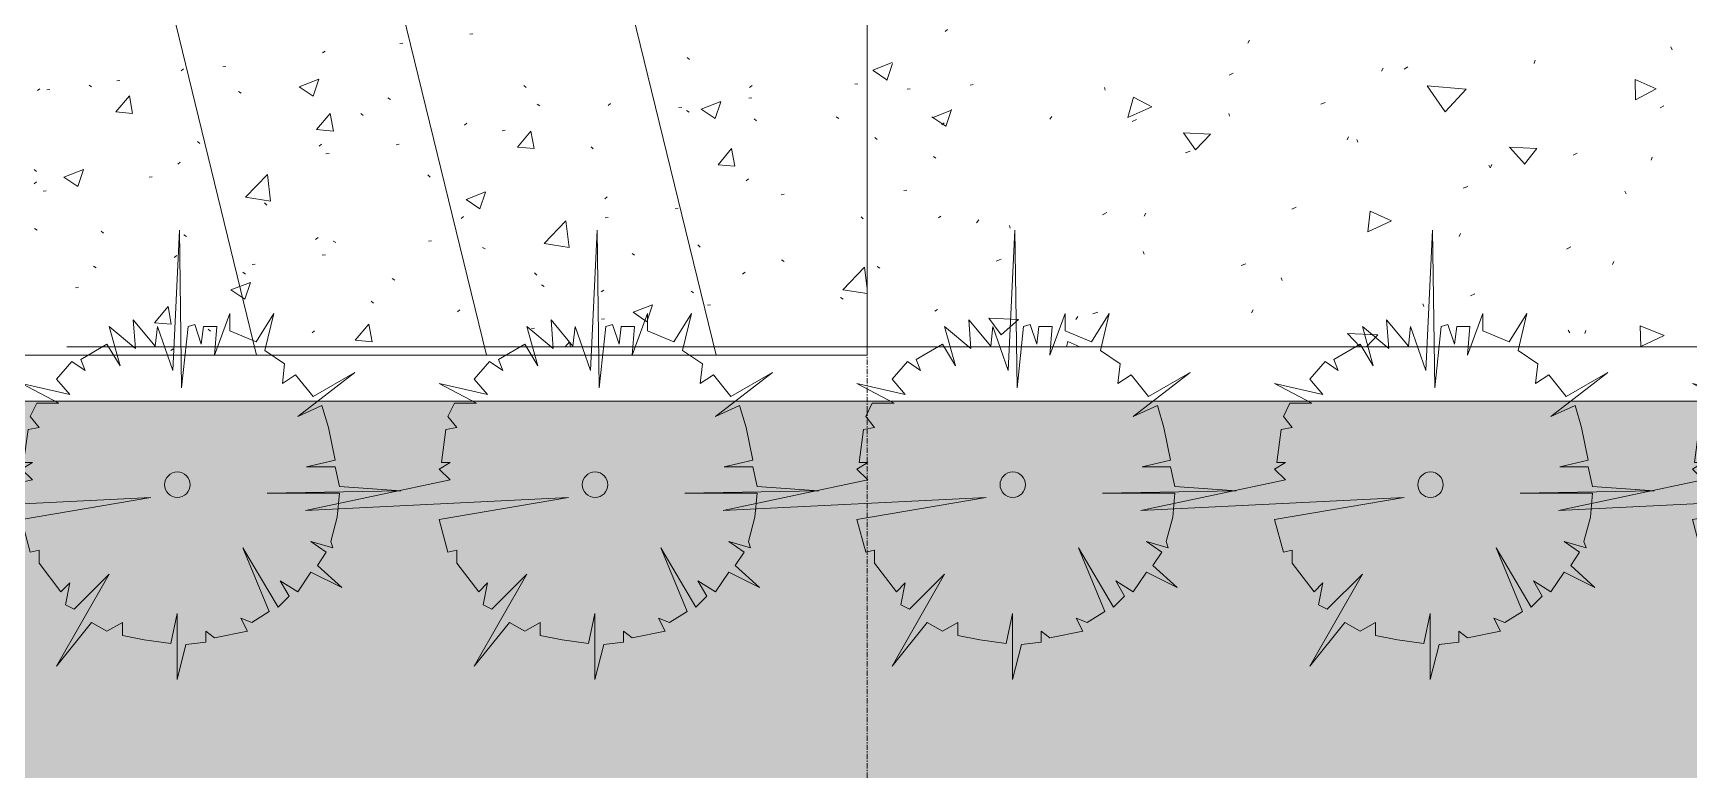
# Model space of a CAD drawing. Header units: millimetres. Extents: x 5359 to 218750, y -16347 to 109893.
# Drawn here: x 125256 to 129220, y 12244 to 14008 of the extents above; entities that cross this region are included whole.
import ezdxf

# ---------------------------------------------------------------- set-up
doc = ezdxf.new("R2010")
doc.units = ezdxf.units.MM
doc.linetypes.add('Grid Line', pattern=[22.225, 12.7, -3.175, 3.175, -3.175])
for name, color, linetype, lineweight in [('A-DETL-THIN', 151, 'Continuous', 9), ('A-FLOR', 192, 'Continuous', 9), ('A-FLOR-PATT', 8, 'Continuous', 9), ('G-IMPT', 8, 'Continuous', 9), ('L-PLNT', 71, 'Continuous', 9), ('S-GRID-1', 1, 'Grid Line', 9)]:
    doc.layers.add(name, color=color, linetype=linetype, lineweight=lineweight)

# ---------------------------------------------------------------- blocks, each defined once
blk = doc.blocks.new('FP_70-TKCS_MB ĐỊNH VỊ CỔNG-HÀNG RÀO')
at = {"layer": 'A-FLOR-PATT'}
for p, q in [((128164.5, 13983.6), (128168.5, 13990.7)), ((129180.4, 13968), (129177.1, 13974.7)), ((128484.4, 13917), (128487.9, 13924.2)), ((128538.2, 13921.8), (128547.6, 13926.8)), ((128849.5, 13935.4), (128852.4, 13942.6)), ((127822.6, 13870.9), (127821.4, 13877.5)), ((128119.5, 13907.3), (128129.4, 13912.2)), ((128636.8, 13819.3), (128593.9, 13881.9)), ((128687, 13873.7), (128593.9, 13881.9)), ((128636.8, 13819.3), (128687, 13873.7)), ((129092.3, 13847.7), (129091.4, 13896.9)), ((129141.7, 13874.3), (129091.4, 13896.9)), ((129092.3, 13847.7), (129141.7, 13874.3)), ((127877.1, 13805.4), (127890.3, 13854.1)), ((127934.5, 13831.4), (127890.3, 13854.1)), ((128339, 13837.7), (128349.7, 13841.6)), ((127689.9, 13801.4), (127694.8, 13808.5)), ((127877.1, 13805.4), (127934.5, 13831.4)), ((127887.6, 13795.8), (127898, 13800.7)), ((128120.3, 13808.7), (128118.5, 13815.3)), ((129151.1, 13828.7), (129160, 13833.7)), ((128039.1, 13728.7), (128010.4, 13768.7)), ((128074.9, 13765.7), (128010.4, 13768.7)), ((128039.1, 13728.7), (128074.9, 13765.7)), ((128401.7, 13752.6), (128405.4, 13759.7)), ((128014.6, 13721.6), (128025.8, 13725.5)), ((128427.5, 13746.7), (128425.1, 13753.4)), ((128827, 13694.4), (128790.5, 13734.5)), ((128856.1, 13731.7), (128790.5, 13734.5)), ((128826.9, 13694.4), (128856.1, 13731.7)), ((128943.2, 13715.3), (128952.6, 13720.3)), ((128744, 13685), (128741.1, 13691.6)), ((128745.1, 13685.8), (128748.3, 13693)), ((129129.7, 13703.9), (129132.2, 13711.1)), ((128679.9, 13636.6), (128690.8, 13640.6)), ((129070, 13623.2), (129066.5, 13629.8)), ((127514.9, 13553.7), (127520.1, 13560.9)), ((127815.9, 13573.1), (127826.8, 13578)), ((127915.7, 13570), (127920.2, 13577.1)), ((128269.2, 13586.5), (128279.6, 13591.4)), ((128451.2, 13532.4), (128457.2, 13581.3)), ((128451.2, 13532.4), (128508, 13558.5)), ((128508, 13558.5), (128457.2, 13581.3)), ((127595.1, 13541), (127593.8, 13547.6)), ((128670.4, 13521.1), (128673.7, 13528.2)), ((127915.9, 13478.4), (127914, 13485)), ((128927.4, 13491), (128937.3, 13495.9)), ((127562, 13461.9), (127573.4, 13466.8)), ((128148.1, 13451.5), (128159.8, 13455.4)), ((129037.4, 13453.6), (129040.2, 13460.8)), ((128246.1, 13415.8), (128243.7, 13422.4)), ((128585.8, 13353.1), (128582.8, 13359.8)), ((128697.4, 13378.8), (128707.7, 13383.8)), ((127573.6, 13285.4), (127543.8, 13325.4)), ((127614.9, 13322.3), (127543.8, 13325.3)), ((127573.6, 13285.4), (127614.9, 13322.3)), ((127752.6, 13322.2), (127757.4, 13329.3)), ((127793.2, 13336.1), (127805.5, 13340)), ((128172.8, 13338.4), (128177, 13345.6)), ((128432.8, 13256.9), (128403.1, 13288.7)), ((128475.3, 13285.7), (128403.1, 13288.7)), ((128448.3, 13256.9), (128475.3, 13285.7)), ((128934.9, 13290.3), (128931.4, 13296.9)), ((128970.6, 13288.5), (128973.6, 13295.7)), ((129105, 13257.8), (129103.8, 13307)), ((129161.3, 13284), (129103.8, 13307)), ((129105, 13257.8), (129161.3, 13284)), ((127730.1, 13256.9), (127733.4, 13269.5)), ((127761.8, 13256.9), (127733.4, 13269.5))]:
    blk.add_line(p, q, dxfattribs=at)
blk = doc.blocks.new('FP_78-TKCS_MB ĐỊNH VỊ CỔNG-HÀNG RÀO')
at = {"layer": 'A-FLOR-PATT'}
for p, q in [((126301.6, 14005.1), (126308.9, 14006.1)), ((125949.2, 13960.3), (125955.1, 13964.8)), ((126133.8, 13983), (126141.1, 13983.9)), ((125610.8, 13917.4), (125616.6, 13921.9)), ((125710.6, 13927.2), (125717.9, 13928.2)), ((126822.1, 13949.7), (126827.6, 13944.8)), ((125266.7, 13870.1), (125272.6, 13874.6)), ((125390.2, 13882.9), (125396.4, 13879)), ((125456.8, 13893.8), (125464.2, 13894.7)), ((125893, 13879.3), (125939.9, 13897.4)), ((125893, 13879.3), (125926.3, 13856.8)), ((125926.3, 13856.8), (125939.9, 13897.3)), ((126431.3, 13882.6), (126436.8, 13877.6)), ((126971.4, 13877.6), (126977.3, 13882)), ((127223.6, 13885.4), (127230.9, 13886.4)), ((125289.1, 13871.7), (125296.4, 13872.6)), ((125454.5, 13819), (125486.8, 13857.5)), ((125494.5, 13815.4), (125486.8, 13857.4)), ((125747.9, 13867.8), (125754.1, 13863.9)), ((126105.5, 13852.7), (126111.7, 13848.8)), ((126463.2, 13837.6), (126469.4, 13833.7)), ((126633, 13834.6), (126638.8, 13839.1)), ((126855.8, 13825.7), (126902.7, 13843.7)), ((126889.1, 13803.1), (126902.8, 13843.6)), ((126969.8, 13852), (126977.1, 13852.9)), ((125454.5, 13819), (125494.5, 13815.5)), ((125935, 13776.9), (125967.3, 13815.4)), ((125975.1, 13773.3), (125967.3, 13815.4)), ((126040.6, 13815.5), (126046, 13810.5)), ((126802, 13829.9), (126809.3, 13830.8)), ((126820.8, 13822.5), (126827, 13818.6)), ((126855.8, 13825.7), (126889.1, 13803.2)), ((126982.6, 13802.5), (126988, 13797.6)), ((127178.5, 13807.4), (127184.7, 13803.5)), ((125935, 13776.9), (125975, 13773.4)), ((126288.9, 13787.4), (126294.8, 13791.9)), ((126378.9, 13774.1), (126386.2, 13775.1)), ((126415.5, 13734.9), (126447.9, 13773.4)), ((126455.6, 13731.3), (126447.9, 13773.3)), ((125649.8, 13748.3), (125655.2, 13743.4)), ((125940.9, 13737.1), (125946.8, 13741.6)), ((125957.3, 13718.5), (125964.6, 13719.5)), ((126125.1, 13740.7), (126132.4, 13741.6)), ((126415.5, 13734.9), (126455.6, 13731.4)), ((126591.8, 13735.4), (126597.2, 13730.4)), ((126896.1, 13692.8), (126928.4, 13731.3)), ((126936.1, 13689.2), (126928.4, 13731.3)), ((125259, 13681.2), (125264.4, 13676.2)), ((125329.8, 13663.1), (125376.8, 13681.1)), ((125363.2, 13640.5), (125376.8, 13681)), ((125602.5, 13694.2), (125608.3, 13698.7)), ((126896.1, 13692.8), (126936.1, 13689.3)), ((125258.4, 13647), (125264.3, 13651.4)), ((125329.8, 13663.1), (125363.2, 13640.6)), ((125534.1, 13662.8), (125541.5, 13663.8)), ((125764.8, 13615.1), (125817, 13669.5)), ((125824.3, 13605.8), (125817, 13669.4)), ((126201, 13668.3), (126206.4, 13663.3)), ((126963.1, 13654.4), (126969, 13658.9)), ((125280.4, 13629.3), (125287.7, 13630.3)), ((125764.8, 13615.1), (125824.3, 13605.9)), ((125810.2, 13601.2), (125815.6, 13596.2)), ((126292.7, 13609.4), (126339.6, 13627.5)), ((126292.7, 13609.4), (126326, 13586.9)), ((126326, 13586.9), (126339.6, 13627.4)), ((126624.6, 13611.4), (126630.5, 13615.9)), ((127047.1, 13621), (127054.4, 13621.9)), ((126280.6, 13564.2), (126286.5, 13568.7)), ((126479.7, 13504.2), (126531.9, 13558.6)), ((126539.3, 13494.8), (126531.9, 13558.5)), ((126625.6, 13565.4), (126632.9, 13566.4)), ((126793.3, 13587.5), (126800.6, 13588.5)), ((127238.2, 13567.9), (127243.7, 13562.9)), ((125259.5, 13540.4), (125265.7, 13536.4)), ((125419.4, 13534), (125424.8, 13529)), ((125617.1, 13525.2), (125623.3, 13521.3)), ((125932.6, 13513.9), (125938.4, 13518.4)), ((125948.6, 13476.2), (125955.9, 13477.2)), ((125974.7, 13510.1), (125981, 13506.2)), ((126202.4, 13509.7), (126209.7, 13510.6)), ((126332.4, 13495), (126338.6, 13491.1)), ((126479.7, 13504.2), (126539.3, 13494.9)), ((126690, 13479.9), (126696.3, 13476)), ((126847.5, 13500.8), (126852.9, 13495.8)), ((125400.6, 13450.3), (125406.9, 13446.3)), ((125594.1, 13471), (125600, 13475.5)), ((125780.9, 13454.1), (125788.2, 13455.1)), ((127047.7, 13464.8), (127053.9, 13460.9)), ((127194.7, 13393.2), (127246.9, 13447.6)), ((127252.8, 13396), (127246.9, 13447.6)), ((125357.7, 13398.4), (125365, 13399.3)), ((125729.6, 13393.2), (125776.5, 13411.2)), ((125758.3, 13435.2), (125764.5, 13431.2)), ((125762.9, 13370.6), (125776.5, 13411.1)), ((126115.9, 13420.1), (126122.2, 13416.1)), ((126456.7, 13433.7), (126462.1, 13428.7)), ((126473.6, 13405), (126479.8, 13401)), ((126954.8, 13431.2), (126960.6, 13435.7)), ((125729.5, 13393.2), (125762.9, 13370.7)), ((126065.9, 13366.5), (126071.3, 13361.6)), ((126616.3, 13388.2), (126622.2, 13392.7)), ((126831.2, 13389.9), (126837.5, 13385.9)), ((127188.9, 13374.8), (127195.1, 13370.8)), ((127194.7, 13393.2), (127252.8, 13384.2)), ((125547, 13314.7), (125579.3, 13353.2)), ((125587.1, 13311.1), (125579.4, 13353.1)), ((126272.3, 13341), (126278.1, 13345.5)), ((126616.8, 13323.1), (126624.1, 13324)), ((126692.4, 13339.5), (126739.3, 13357.5)), ((126692.4, 13339.5), (126725.7, 13317)), ((126725.7, 13316.9), (126739.3, 13357.5)), ((126870.6, 13356.5), (126877.9, 13357.5)), ((125547, 13314.7), (125587.1, 13311.2)), ((125675.1, 13299.4), (125680.5, 13294.4)), ((125924.2, 13290.7), (125930.1, 13295.2)), ((126027.5, 13272.6), (126059.9, 13311.1)), ((126067.6, 13269.1), (126059.9, 13311.1)), ((126449.1, 13301), (126456.4, 13301.9)), ((125585.8, 13247.8), (125591.6, 13252.3)), ((126027.5, 13272.6), (126067.6, 13269.1)), ((126530.2, 13256.9), (126540.4, 13269.1)), ((126542.6, 13256.9), (126540.4, 13269))]:
    blk.add_line(p, q, dxfattribs=at)
blk = doc.blocks.new('CAY MAI VAN PHUC - CAY DUC SOC_dwg-2256080-TKCS_MB ĐỊNH VỊ CỔNG-HÀNG RÀO')
at = {"layer": 'G-IMPT', "flags": 128}
blk.add_lwpolyline([(32.8, 479.5), (12.9, 293.4), (6.2, 771.8), (-13.8, 346.6), (-60.3, 479.5), (-67, 419.7), (-133.5, 499.4), (-126.8, 413), (-206.6, 479.5), (-173.4, 359.9), (-213.3, 426.3), (-293.1, 379.8), (-279.8, 346.6), (-319.7, 373.2), (-366.2, 320), (-326.3, 273.5), (-472.6, 306.7), (-359.6, 246.9), (-426.1, 246.9), (-446, 207.1), (-419.4, 173.8), (-452.7, 167.2), (-466, 67.5), (-439.4, 67.5), (-472.6, 47.6), (-439.4, 14.4), (-878.3, -78.6), (-80.3, -38.8), (-472.6, -105.2), (-446, -204.9), (-419.4, -198.2), (-419.4, -238.1), (-352.9, -324.5), (-326.3, -297.9), (-339.6, -364.4), (-313, -377.6), (-206.6, -271.3), (-366.2, -550.4), (-259.8, -417.5), (-213.3, -444.1), (-166.7, -417.5), (-166.7, -457.4), (-100.2, -470.7), (-19.9, -481.4), (-0.5, -390.9), (-0.5, -590.3), (26.2, -484), (86, -477.3), (86, -444.1), (112.6, -464), (212.4, -444.1), (192.4, -404.2), (225.7, -417.5), (278.9, -384.3), (199.1, -191.6), (305.5, -371), (338.7, -337.8), (312.1, -291.3), (365.3, -324.5), (405.2, -264.7), (498.3, -311.2), (425.2, -244.8), (451.8, -204.9), (405.2, -171.7), (471.7, -191.6), (465.1, -171.7), (485, -98.6), (491.7, -25.5), (272.2, -25.5), (677.9, -18.8), (491.7, -5.6), (478.4, 54.2), (391.9, 54.2), (478.4, 74.2), (458.4, 173.8), (438.5, 240.3), (365.3, 207.1), (538.2, 340), (411.9, 266.9), (358.7, 333.3), (318.8, 306.7), (325.4, 366.5), (265.6, 406.4), (292.2, 519.4), (239, 433), (159.2, 466.2), (159.2, 519.4), (112.6, 393.1), (119.3, 479.5), (79.4, 479.5), (72.7, 426.3), (52.8, 486.1)], close=True, dxfattribs=at)
at = {"layer": 'G-IMPT'}
blk.add_circle((0, 0), 38.6, dxfattribs=at)
blk = doc.blocks.new('CAY MAI VAN PHUC - CAY BONG TRANG-2256081-TKCS_MB ĐỊNH VỊ CỔNG-HÀNG RÀO')
at = {"xscale": 0.7894736842105263, "yscale": 0.7894736842105263, "zscale": 0.7894736842105263}
blk.add_blockref('CAY MAI VAN PHUC - CAY DUC SOC_dwg-2256080-TKCS_MB ĐỊNH VỊ CỔNG-HÀNG RÀO', (0, 0), dxfattribs=at)

msp = doc.modelspace()

# ---------------------------------------------------------------- hatches: boundary and pattern name
at = {"layer": 'A-FLOR-PATT'}
h = msp.add_hatch(dxfattribs=at)
h.set_pattern_fill('FP_14', color=256, style=0, pattern_type=2)
h.set_pattern_definition([(0, (167.64, 11.2), (558.8, 558.8), [83.82, -16.764, 22.352, -16.764, -419.1]), (0, (167.64, 11.2), (558.8, 558.8), [-139.7, 83.82, -335.28]), (0, (139.7, 27.94), (558.8, 558.8), [55.88, -41.91, 83.82, -41.91, -335.28]), (0, (139.7, 27.94), (558.8, 558.8), [-223.52, 55.88, -279.4]), (0, (335.3, 251.46), (558.8, 558.8), [69.85, -27.94, 69.85, -391.16]), (0, (55.9, 363.2), (558.8, 558.8), [27.94, -55.88, 27.94, -447.04]), (90, (111.76, 363.2), (-558.8, 558.8), [50.292, -508.508]), (90, (279.4, 27.94), (-558.8, 558.8), [55.88, -502.92]), (90, (419.1, 251.46), (-558.8, 558.8), [55.88, -502.92]), (45, (352.04, 22.35), (0, 558.7996), [55.88, -734.383]), (135, (206.76, 22.35), (-558.7996, 0), [55.88, -734.383]), (63.435, (335.28, 25.15), (-0.0005, 558.8001), [55.88, -1193.635]), (75.964, (307.34, 27.94), (-0.00237, 558.80038), [55.88, -2248.111]), (75.964, (447.04, 251.46), (-0.00237, 558.80038), [44.704, -2259.287]), (75.964, (122.94, 363.22), (-0.00237, 558.80038), [39.116, -2264.875]), (104.036, (251.46, 27.94), (0.00237, 558.80038), [55.88, -2248.111]), (104.036, (391.16, 251.46), (0.00237, 558.80038), [44.704, -2259.287]), (104.036, (100.58, 363.22), (0.00237, 558.80038), [39.116, -2264.875]), (116.565, (223.52, 25.15), (0.0005, 558.8001), [55.88, -1193.634])])
h.paths.add_polyline_path([(133664.7, 8088.2), (134501.6, 8088.2), (134501.6, 8188.2), (134601.5, 8188.2), (134601.5, 11956.3), (134501.6, 11956.3), (134501.6, 12256.3), (134601.5, 12256.3), (134601.5, 14792.4), (133911.5, 14792.4), (133911.5, 14756.9), (132281.5, 13126.9), (123123.5, 13126.9), (123123.5, 8088.2), (125901.6, 8088.2), (125901.6, 8188.2), (126201.6, 8188.2), (126201.6, 8088.2), (130201.6, 8088.2), (130201.6, 8188.2), (130501.6, 8188.2), (130501.6, 8088.2), (131243.8, 8088.2)])
h.paths.add_polyline_path([(133911.5, 14912.4), (134601.5, 14912.4), (134601.5, 16056.3), (134501.6, 16056.3), (134501.6, 16356.3), (134601.5, 16356.3), (134601.5, 20156.3), (134501.6, 20156.3), (134501.6, 20456.3), (134601.5, 20456.3), (134601.5, 24256.3), (134501.6, 24256.3), (134501.6, 24556.3), (134601.5, 24556.3), (134601.5, 28356.3), (134501.6, 28356.3), (134501.6, 28656.3), (134601.5, 28656.3), (134601.5, 32456.3), (134501.6, 32456.3), (134501.6, 32756.3), (134601.5, 32756.3), (134601.5, 36556.3), (134501.6, 36556.3), (134501.6, 36856.3), (134601.5, 36856.3), (134601.5, 40586.3), (134501.6, 40586.3), (134501.6, 40876.3), (134371.7, 40874), (134313.2, 40867.5), (134236.5, 40846.7), (134179, 40822.9), (134113.5, 40782.8), (134055, 40732.8), (134005.1, 40674.4), (133964.9, 40608.8), (133932.9, 40527.1), (133917.5, 40463), (133911.5, 40386.3), (133911.5, 15134.2)])
h = msp.add_hatch(dxfattribs=at)
h.set_pattern_fill('FP_19', color=256, style=0, pattern_type=2)
h.set_pattern_definition([(50.005, (43.75, -15.3), (480.906, -42.0379), [50.291, -553.202]), (355.004, (43.75, -15.3), (-93.0254, 504.3745), [40.228, -442.511]), (100.45, (83.83, -18.8), (387.8806, 462.3342), [42.74, -470.142]), (46.19, (43.75, 118.8), (715.5603, -110.923), [75.436, -829.798]), (96.635, (103.4, 109.56), (626.668, 653.25), [64.111, -705.218]), (351.188, (43.75, 118.8), (626.67, 653.2484), [60.342, -663.764]), (21.006, (110.8, 85.28), (400.2096, -269.9443), [50.288, -553.167]), (326.001, (110.8, 85.3), (163.1328, 486.265), [40.228, -442.511]), (71.454, (144.15, 62.8), (563.3488, 216.324), [42.742, -470.158]), (37.506, (43.75, -15.31), (8.15352, 223.22268), [7.376, -429.811, 7.376, -441.88, -444.227]), (37.506, (43.75, -15.31), (8.15352, 223.22268), [-886.443, 7.376, -436.851]), (7.506, (43.75, -15.3), (176.3802, 264.4889), [7.375, -248.75, 7.375, -419.724, -169.297]), (7.506, (43.75, -15.3), (176.3802, 264.4889), [-683.224, 7.375, -161.922]), (327.501, (-105.76, -15.32), (357.91526, -15.09064), [7.375, -160.243, 7.375, -515.592, -693.937]), (327.501, (-105.76, -15.32), (357.91526, -15.09064), [-690.585, 7.375, -686.562]), (317.5, (-172.8, -15.33), (391.01185, 67.1623), [7.375, -210.531, 7.375, -339.934, -492.803]), (317.5, (-172.8, -15.33), (391.01185, 67.1623), [-565.215, 7.375, -485.428])])
h.paths.add_polyline_path([(127401.2, 13256.9), (127409, 13256.9), (128794.6, 17216.9), (127253.3, 17216.9), (127328.2, 15212.8)])
h = msp.add_hatch(dxfattribs=at)
h.set_pattern_fill('FP_17', color=256, style=0, pattern_type=2)
h.set_pattern_definition([(50.374, (3467.1, 0), (474.6288, -42.077), [50.019, -550.212]), (354.934, (3467.1, 0), (-91.8185, 504.3892), [39.708, -436.783]), (100.317, (3506.67, -3.5), (382.8108, 462.3129), [42.723, -469.955]), (46.564, (3467.1, 134.1), (706.2194, -110.9876), [74.963, -824.595]), (96.549, (3526, 124.86), (618.488, 653.2047), [64.101, -705.113]), (351.068, (3467.1, 134.1), (618.4926, 653.2007), [59.574, -655.314]), (21.256, (3533.3, 100.6), (394.9903, -269.9765), [49.715, -546.864]), (325.647, (3533.3, 100.6), (161.0064, 486.2573), [39.87, -438.57]), (71.679, (3566.2, 78.1), (555.9975, 216.2723), [42.685, -469.535]), (37.868, (3467.11, 0), (8.04519, 223.2258), [7.315, -426.273, 7.315, -438.243, -440.571]), (37.868, (3467.11, 0), (8.04519, 223.2258), [-879.146, 7.315, -433.256]), (7.599, (3467.11, 0), (174.0796, 264.4768), [7.281, -245.556, 7.281, -414.334, -167.124]), (7.599, (3467.11, 0), (174.0796, 264.4768), [-674.452, 7.281, -159.843]), (327.155, (3319.55, 0), (353.24326, -15.12237), [7.307, -158.765, 7.307, -510.837, -687.537]), (327.155, (3319.55, 0), (353.24326, -15.12237), [-684.216, 7.307, -680.23]), (317.121, (3253.38, 0), (385.9089, 67.1246), [7.323, -209.052, 7.323, -337.546, -489.342]), (317.121, (3253.38, 0), (385.9089, 67.1246), [-561.246, 7.323, -482.019])])
h.paths.add_polyline_path([(127252.6, 13256.9), (127401.2, 13256.9), (127252.6, 17185.3), (127252.6, 15212.8)])

# ---------------------------------------------------------------- linework, layer by layer
at = {"layer": 'A-DETL-THIN'}
for p, q in [((127252.6, 17232.3), (127252.6, 13236.9)), ((125302.6, 15236.9), (125791.3, 13236.9)), ((125852.6, 15236.9), (126341.3, 13236.9)), ((126402.6, 15236.9), (126891.3, 13236.9)), ((127252.6, 13236.9), (119252.6, 13236.9))]:
    msp.add_line(p, q, dxfattribs=at)
at = {"layer": 'A-FLOR'}
for p, q in [((127252.6, 13256.9), (127252.6, 17216.9)), ((132227.7, 13256.9), (125337, 13256.9)), ((125332.6, 13236.9), (123123.5, 13236.9)), ((123123.5, 13126.9), (132281.5, 13126.9))]:
    msp.add_line(p, q, dxfattribs=at)
at = {"layer": 'S-GRID-1'}
for p, q in [((127252.6, 13102.5), (127252.6, 80482.7)), ((127252.6, 7602.5), (127252.6, 13102.5))]:
    msp.add_line(p, q, dxfattribs=at)

# ---------------------------------------------------------------- block references
at = {"layer": 'A-FLOR'}
for name in ['FP_70-TKCS_MB ĐỊNH VỊ CỔNG-HÀNG RÀO', 'FP_78-TKCS_MB ĐỊNH VỊ CỔNG-HÀNG RÀO']:
    msp.add_blockref(name, (0, 0), dxfattribs=at)
at = {"layer": 'L-PLNT'}
for p in [(125601.5, 12926.9), (126601.5, 12926.9), (127601.5, 12926.9), (128601.5, 12926.9), (129601.5, 12926.9)]:
    msp.add_blockref('CAY MAI VAN PHUC - CAY BONG TRANG-2256081-TKCS_MB ĐỊNH VỊ CỔNG-HÀNG RÀO', p, dxfattribs=at)

doc.saveas('drawing.dxf')
